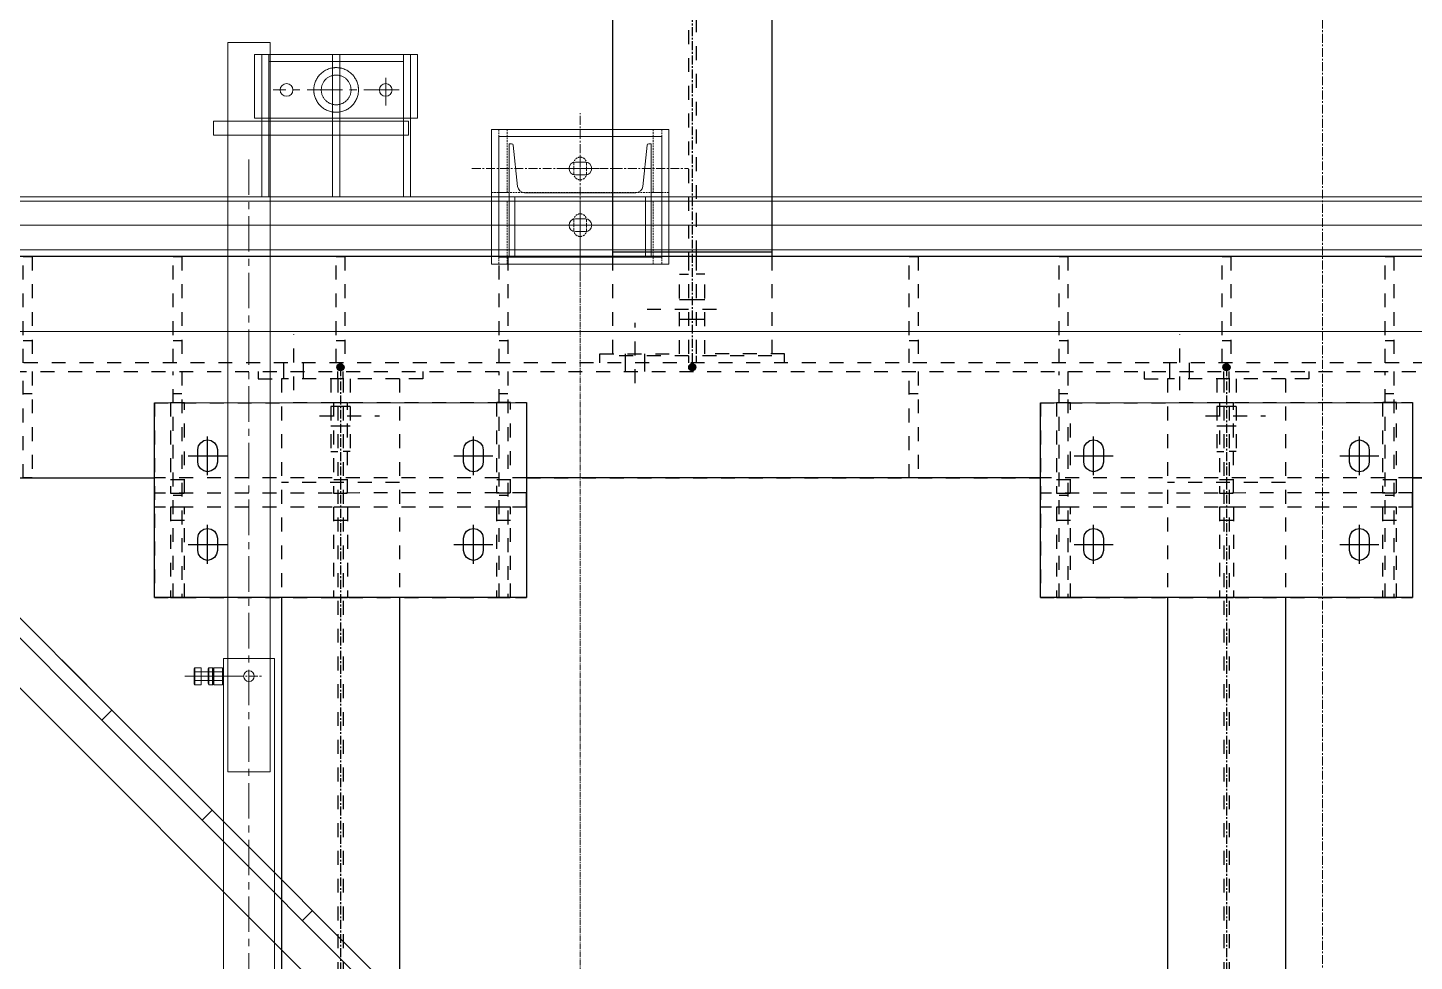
# Model space of a CAD drawing. Header units: inches. Extents: x 209270 to 234360, y -180214 to -150194.
# Drawn here: x 225135 to 227091, y -161353 to -160035 of the extents above; entities that cross this region are included whole.
import ezdxf

# ---------------------------------------------------------------- set-up
doc = ezdxf.new("R2010")
doc.units = ezdxf.units.IN
doc.header["$LTSCALE"] = 10
doc.header["$MEASUREMENT"] = 0
for name, pattern in [('ACAD_ISO02W100', [15, 12, -3]), ('CENTER', [2, 1.25, -0.25, 0.25, -0.25]), ('CENTER2', [1.125, 0.75, -0.125, 0.125, -0.125]), ('DXK_LINE_DOT2', [3.9198, 1.9599, -1.9599]), ('HIDDEN', [0.375, 0.25, -0.125])]:
    doc.linetypes.add(name, pattern=pattern)
for name, color, linetype in [('_STR_0', 2, 'Continuous'), ('_STR_1', 2, 'Continuous'), ('_STR_2', 2, 'Continuous'), ('_STR_4', 2, 'Continuous')]:
    doc.layers.add(name, color=color, linetype=linetype)
for name, color, linetype, lineweight in [('All Bought', 110, 'Continuous', 9), ('Belt', 4, 'Continuous', 9), ('CEN', 1, 'CENTER', 9), ('CENETR LINE', 1, 'CENTER2', 9), ('DIM', 42, 'Continuous', 13), ('HIDDEN', 3, 'HIDDEN', 9), ('MAIN OBJECT', 2, 'Continuous', 18), ('OBJECT', 2, 'Continuous', 18), ('STR25', 30, 'Continuous', 5)]:
    doc.layers.add(name, color=color, linetype=linetype, lineweight=lineweight)

# ---------------------------------------------------------------- blocks, each defined once
blk = doc.blocks.new('A$Cb40ec30b')
at = {"layer": 'CEN'}
for p, q in [((0, 15.8), (0, 64.2)), ((-26.3, 40), (26.3, 40)), ((0, -59), (0, -21)), ((-25.5, -40), (26.5, -40))]:
    blk.add_line(p, q, dxfattribs=at)
at = {"layer": 'HIDDEN'}
for points in [[(-103, 6), (-115, 6), (-115, 95), (-103, 95)], [(103, 6), (115, 6), (115, 95), (103, 95)], [(125, 6), (125, -6), (-125, -6), (-125, 6)], [(-103, -6), (-115, -6), (-115, -95), (-103, -95)], [(103, -6), (115, -6), (115, -95), (103, -95)]]:
    blk.add_lwpolyline(points, close=True, dxfattribs=at)
at = {"layer": 'HIDDEN', "elevation": 149686677196.4}
for points in [[(9, 47), (9, 33, -1), (-9, 33), (-9, 47, -1)], [(9, -33), (9, -47, -1), (-9, -47), (-9, -33, -1)]]:
    blk.add_lwpolyline(points, format="xyb", close=True, dxfattribs=at)
at = {"layer": 'STR25', "ltscale": 0.2}
blk.add_lwpolyline([(-125, 95), (125, 95), (125, -95), (-125, -95)], close=True, dxfattribs=at)
blk = doc.blocks.new('A$Cfd238a5e')
at = {"layer": 'CEN'}
for p, q in [((0, 118.3), (0, -118.3)), ((-152.8, 0), (152.8, 0)), ((-152.8, -40), (152.8, -40))]:
    blk.add_line(p, q, dxfattribs=at)
at = {"layer": 'MAIN OBJECT', "ltscale": 0.2, "elevation": 149686677196.4}
for points in [[(7.3, 31), (-6.7, 31, -1), (-6.7, 49), (7.3, 49, -1)], [(7.3, -31), (-6.7, -31, 1), (-6.7, -49), (7.3, -49, 1)]]:
    blk.add_lwpolyline(points, format="xyb", close=True, dxfattribs=at)
at = {"layer": 'OBJECT'}
for points in [[(-115, -85), (115, -85), (115, 85), (-115, 85)], [(-100, 85), (-92, 85), (-92, 0), (-100, 0)], [(100, 85), (92, 85), (92, 0), (100, 0)]]:
    blk.add_lwpolyline(points, close=True, dxfattribs=at)
blk.add_lwpolyline([(-94.4, -72.9, -0.383864), (-96.8, -75), (-100, -75), (-100, 0), (100, 0), (100, -75), (96.8, -75, -0.383864), (94.4, -72.9), (88.3, -14.7, 0.383864), (78.4, -5.7), (-78.4, -5.7, 0.383864), (-88.3, -14.7)], format="xyb", close=True, dxfattribs=at)
at = {"layer": 'DIM'}
blk.add_blockref('A$Cb40ec30b', (0, 0), dxfattribs=at)
blk = doc.blocks.new('A$C2698bf6b')
at = {"layer": 'CENETR LINE'}
blk.add_line((0, -1290), (0, 1290), dxfattribs=at)
at = {"layer": 'DIM', "xscale": -1, "rotation": 180}
blk.add_blockref('A$Cfd238a5e', (0, 1290), dxfattribs=at)
blk = doc.blocks.new('A$C1f4f58bd')
at = {"layer": 'CEN'}
blk.add_lwpolyline([(1100, 2200), (5000, 2200), (5000, -2700), (1100, -2700)], close=True, dxfattribs=at)
blk = doc.blocks.new('A$C1db7f450')
at = {"layer": 'All Bought'}
for p, q in [((402.3, 1508, 76268778.1), (342.2, 1508, 76268778.1)), ((342.2, 1508, 76268778.1), (342.2, 638.5, -6732037472.9)), ((402.3, 638.5, -6732037472.9), (402.3, 1508, 76268778.1)), ((422.4, 1396.9, 2061071342.7), (147.3, 1396.9, 2061071342.7)), ((147.3, 1396.9, 2061071342.7), (147.3, 1376.9, 2061071342.7)), ((219.3, 1400.9, 2061071342.7), (154.3, 1400.9, 2061071342.7)), ((422.4, 1376.9, 2061071342.7), (422.4, 1396.9, 2061071342.7)), ((147.3, 1376.9, 2061071342.7), (422.4, 1376.9, 2061071342.7)), ((579.8, 551.5, -6732037472.9), (1192, 1163.7, -6732037472.9)), ((99, 0, -6732037472.9), (1227.3, 1128.3, -6732037472.9)), ((1107.1, 1107.1, -6732037472.9), (565.7, 565.7, -6732037472.9)), ((336.3, 638.5, -6732037472.9), (336.3, -638.5, -6732037472.9)), ((336.3, 638.5, -6732037472.9), (408.3, 638.5, -6732037472.9)), ((408.3, -638.5, -6732037472.9), (408.3, 638.5, -6732037472.9)), ((636.4, 636.4, -6732037472.9), (565.7, 565.7, -6732037472.9)), ((565.7, 565.7, -6732037472.9), (424.3, 424.3, -6732037472.9)), ((438.4, 410.1, -6732037472.9), (579.8, 551.5, -6732037472.9)), ((579.8, 551.5, -6732037472.9), (565.7, 565.7, -6732037472.9)), ((424.3, 424.3, -6732037472.9), (0, 0, -6732037472.9)), ((438.4, 410.1, -6732037472.9), (424.3, 424.3, -6732037472.9)), ((14.1, -14.1, -6732037472.9), (438.4, 410.1, -6732037472.9)), ((282.8, 282.8, -6732037472.9), (297, 268.7, -6732037472.9))]:
    blk.add_line(p, q, dxfattribs=at)
at = {"layer": 'All Bought', "linetype": 'ACAD_ISO02W100', "ltscale": 3}
for p, q in [((344.3, 1480.9, 2061071342.7), (154.3, 1480.9, 2061071342.7)), ((344.3, 1400.9, 2061071342.7), (344.3, 1480.9, 2061071342.7)), ((154.3, 1400.9, 2061071342.7), (344.3, 1400.9, 2061071342.7))]:
    blk.add_line(p, q, dxfattribs=at)
at = {"layer": 'All Bought', "linetype": 'CENTER', "ltscale": 4}
for p, q in [((179.3, 1419, 2061071342.7), (179.3, 1457.9, 2061071342.7)), ((160.3, 1440.9, 2061071342.7), (338.2, 1440.9, 2061071342.7)), ((372.3, 1342.7, 76268778.1), (372.3, -1570.4, 76268778.1))]:
    blk.add_line(p, q, dxfattribs=at)
at = {"layer": 'All Bought', "linetype": 'ACAD_ISO02W100', "ltscale": 2.5}
for p, q in [((402.3, 638.5, -6732037472.9), (342.2, 638.5, -6732037472.9)), ((342.2, 638.5, -6732037472.9), (342.2, 478.7, -6732037472.9)), ((402.3, 478.7, -6732037472.9), (402.3, 638.5, -6732037472.9)), ((342.2, 478.7, -6732037472.9), (402.3, 478.7, -6732037472.9))]:
    blk.add_line(p, q, dxfattribs=at)
at = {"layer": 'All Bought', "linetype": 'CENTER'}
blk.add_line((392.3, 613.5, -6732037472.9), (352.3, 613.5, -6732037472.9), dxfattribs=at)
at = {"layer": 'All Bought', "linetype": 'Continuous'}
for p, q in [((388.1, 613.5, -6732037472.9), (462.8, 613.5, -6732037472.9)), ((421.8, 625.5, -6732037472.9), (409.8, 625.5, -6732037472.9)), ((409.8, 601.5, -6732037472.9), (409.8, 625.5, -6732037472.9)), ((448.9, 619.5, -6732037472.9), (409.8, 619.5, -6732037472.9)), ((448.9, 607.5, -6732037472.9), (409.8, 607.5, -6732037472.9)), ((421.8, 625.5, -6732037472.9), (422.7, 623.9, -6732037472.9)), ((421.8, 601.5, -6732037472.9), (421.8, 625.5, -6732037472.9)), ((423.6, 625.5, -6732037472.9), (422.7, 623.9, -6732037472.9)), ((422.7, 603.1, -6732037472.9), (422.7, 624.1, -6732037472.9)), ((428.9, 625.5, -6732037472.9), (423.6, 625.5, -6732037472.9)), ((423.6, 601.5, -6732037472.9), (423.6, 625.5, -6732037472.9)), ((428.9, 625.5, -6732037472.9), (429.8, 623.9, -6732037472.9)), ((428.9, 601.5, -6732037472.9), (428.9, 625.5, -6732037472.9)), ((429.8, 603.1, -6732037472.9), (429.8, 624.1, -6732037472.9)), ((448.9, 625.5, -6732037472.9), (439.8, 625.5, -6732037472.9)), ((439.8, 601.5, -6732037472.9), (439.8, 625.5, -6732037472.9)), ((448.9, 625.5, -6732037472.9), (449.8, 623.9, -6732037472.9)), ((448.9, 601.5, -6732037472.9), (448.9, 625.5, -6732037472.9)), ((449.8, 603.1, -6732037472.9), (449.8, 624.1, -6732037472.9)), ((421.8, 601.5, -6732037472.9), (409.8, 601.5, -6732037472.9)), ((421.8, 601.5, -6732037472.9), (422.7, 603.1, -6732037472.9)), ((423.6, 601.5, -6732037472.9), (422.7, 603.1, -6732037472.9)), ((428.9, 601.5, -6732037472.9), (423.6, 601.5, -6732037472.9)), ((428.9, 601.5, -6732037472.9), (429.8, 603.1, -6732037472.9)), ((448.9, 601.5, -6732037472.9), (439.8, 601.5, -6732037472.9)), ((448.9, 601.5, -6732037472.9), (449.8, 603.1, -6732037472.9))]:
    blk.add_line(p, q, dxfattribs=at)
at = {"layer": 'All Bought', "linetype": 'ACAD_ISO02W100', "ltscale": 3}
for radius in [31.5, 21]:
    blk.add_circle((249.3, 1440.9, 2061071342.7), radius, dxfattribs=at)
at = {"layer": 'All Bought'}
for centre in [(179.3, 1440.9, 2061071342.7), (319.3, 1440.9, 2061071342.7)]:
    blk.add_circle(centre, 9, dxfattribs=at)
at = {"layer": 'All Bought', "linetype": 'Continuous'}
blk.add_circle((372.3, 613.5, -6732037472.9), 7.5, dxfattribs=at)
for centre, radius, start, end in [((417.2, 622.5, -6732037472.9), 5.45, 326.6015, 33.3985), ((402.2, 613.5, -6732037472.9), 20.4, 342.9385, 17.0615), ((417.2, 604.5, -6732037472.9), 5.45, 326.6015, 33.3985), ((428.1, 622.5, -6732037472.9), 5.45, 146.6015, 213.3985), ((443.1, 613.5, -6732037472.9), 20.4, 162.9385, 197.0615), ((428.1, 604.5, -6732037472.9), 5.45, 146.6015, 213.3985), ((424.3, 622.5, -6732037472.9), 5.45, 326.6015, 33.3985), ((409.3, 613.5, -6732037472.9), 20.4, 342.9385, 17.0615), ((424.3, 604.5, -6732037472.9), 5.45, 326.6015, 33.3985), ((444.3, 622.5, -6732037472.9), 5.45, 326.6015, 33.3985), ((429.3, 613.5, -6732037472.9), 20.4, 342.9385, 17.0615), ((444.3, 604.5, -6732037472.9), 5.45, 326.6015, 33.3985)]:
    blk.add_arc(centre, radius, start, end, dxfattribs=at)
at = {"layer": 'MAIN OBJECT'}
for p, q in [((364.3, 1490.9), (134.3, 1490.9)), ((134.3, 1490.9), (134.3, 1400.9)), ((144.3, 1490.9), (144.3, 1290)), ((154.3, 1490.9), (154.3, 1290)), ((244.3, 1490.9), (244.3, 1290)), ((254.3, 1490.9), (254.3, 1290)), ((344.3, 1490.9), (344.3, 1290)), ((354.3, 1490.9), (354.3, 1290)), ((364.3, 1400.9), (364.3, 1490.9)), ((154.3, 1480.9), (154.3, 1400.9)), ((364.3, 1400.9), (134.3, 1400.9)), ((154.3, 1290), (144.3, 1290)), ((254.3, 1290), (244.3, 1290)), ((354.3, 1290), (344.3, 1290))]:
    blk.add_line(p, q, dxfattribs=at)
blk = doc.blocks.new('Part-116860372-116595 - 114867')
at = {"layer": '_STR_1', "linetype": 'DXK_LINE_DOT2'}
for p, q in [((225336.3, -160564.2), (225336.3, -160691.7)), ((225356.3, -160564.2), (225336.3, -160564.2)), ((225356.3, -160691.7), (225356.3, -160564.2)), ((225356.3, -160672.9), (225336.3, -160672.9)), ((225336.3, -160691.7), (225356.3, -160691.7))]:
    blk.add_line(p, q, dxfattribs=at)
blk = doc.blocks.new('Part-116860372-115945 - 114867')
at = {"layer": '_STR_1', "linetype": 'DXK_LINE_DOT2'}
for p, q in [((225460.3, -160520.4), (225460.3, -160530.4)), ((225572.8, -160530.4), (225572.8, -160520.4)), ((225460.3, -160530.4), (225493.1, -160530.4)), ((225562.8, -160530.4), (225562.8, -160632.9)), ((225562.8, -160632.9), (225572.8, -160632.9))]:
    blk.add_line(p, q, dxfattribs=at)
blk = doc.blocks.new('Part-116860372-157426 - 114867')
at = {"layer": '_STR_1', "linetype": 'DXK_LINE_DOT2'}
for p, q in [((225340.1, -160357.9), (225141.3, -160357.9)), ((225570.1, -160357.9), (225352.6, -160357.9)), ((225800.1, -160357.9), (225582.6, -160357.9)), ((226378.8, -160357.9), (225812.6, -160357.9)), ((226590.1, -160357.9), (226391.3, -160357.9)), ((226820.1, -160357.9), (226602.6, -160357.9)), ((227050.1, -160357.9), (226832.6, -160357.9)), ((227628.8, -160357.9), (227062.6, -160357.9)), ((225141.3, -160670.4), (225313.8, -160670.4)), ((225838.8, -160670.4), (226378.8, -160670.4)), ((226391.3, -160670.4), (226563.8, -160670.4)), ((227088.8, -160670.4), (227628.8, -160670.4))]:
    blk.add_line(p, q, dxfattribs=at)
blk = doc.blocks.new('Bolt-116860372-115947 - 114867')
at = {"layer": '_STR_1', "linetype": 'DXK_LINE_DOT2'}
for p, q in [((225510.3, -160546.7), (225510.3, -160467.9)), ((225496.5, -160520.4), (225496.5, -160507.9)), ((225496.5, -160530.4), (225496.5, -160520.4)), ((225524, -160520.4), (225524, -160507.9)), ((225524, -160530.4), (225524, -160520.4))]:
    blk.add_line(p, q, dxfattribs=at)
blk = doc.blocks.new('Part-116860372-114969 - 114867')
at = {"layer": '_STR_4', "linetype": 'Continuous'}
blk.add_hatch(color=256, dxfattribs=at).paths.add_polyline_path([(226072.6, -160519.2, -1), (226072.6, -160509.2, -1)])
at = {"layer": '_STR_1', "linetype": 'DXK_LINE_DOT2'}
for p, q in [((226077.9, -154651.7), (226077.9, -160351.7)), ((226067.2, -155609.2), (226067.2, -160351.7)), ((225960.1, -160357.9), (225960.1, -160497.9)), ((226067.2, -160357.9), (226067.2, -160497.9)), ((226077.9, -160357.9), (226077.9, -160497.9)), ((226185.1, -160357.9), (226185.1, -160497.9)), ((226185.1, -160497.9), (225960.1, -160497.9))]:
    blk.add_line(p, q, dxfattribs=at)
at = {"layer": '_STR_2', "linetype": 'Continuous'}
for p, q in [((225960.1, -154645.4), (225960.1, -160357.9)), ((226185.1, -154645.4), (226185.1, -160357.9)), ((226185.1, -160351.7), (225960.1, -160351.7)), ((226067.2, -160351.7), (226067.2, -160357.9)), ((226077.9, -160351.7), (226077.9, -160357.9))]:
    blk.add_line(p, q, dxfattribs=at)
at = {"layer": '_STR_4', "linetype": 'CENTER'}
blk.add_line((226072.6, -154514.2), (226072.6, -160514.2), dxfattribs=at)
at = {"layer": '_STR_4', "linetype": 'Continuous'}
blk.add_circle((226072.6, -160514.2), 5, dxfattribs=at)
blk = doc.blocks.new('Part-116860372-114988 - 114867')
at = {"layer": '_STR_4', "linetype": 'Continuous'}
blk.add_hatch(color=256, dxfattribs=at).paths.add_polyline_path([(225576.3, -160519.2, -1), (225576.3, -160509.2, -1)])
at = {"layer": '_STR_1', "linetype": 'DXK_LINE_DOT2'}
for p, q in [((225659.6, -160530.4), (225493.1, -160530.4)), ((225493.1, -160530.4), (225493.1, -160839.2)), ((225572.8, -160530.4), (225572.8, -164246.7)), ((225579.9, -160530.4), (225579.9, -164246.7)), ((225659.6, -160530.4), (225659.6, -160839.2)), ((225659.6, -160676.7), (225493.1, -160676.7))]:
    blk.add_line(p, q, dxfattribs=at)
at = {"layer": '_STR_2', "linetype": 'Continuous'}
for p, q in [((225493.1, -160839.2), (225493.1, -163939.2)), ((225659.6, -160839.2), (225659.6, -163939.2))]:
    blk.add_line(p, q, dxfattribs=at)
at = {"layer": '_STR_4', "linetype": 'CENTER'}
blk.add_line((225576.3, -160514.2), (225576.3, -164264.2), dxfattribs=at)
at = {"layer": '_STR_4', "linetype": 'Continuous'}
blk.add_circle((225576.3, -160514.2), 5, dxfattribs=at)
blk = doc.blocks.new('Part-116860372-114989 - 114867')
at = {"layer": '_STR_4', "linetype": 'Continuous'}
blk.add_hatch(color=256, dxfattribs=at).paths.add_polyline_path([(226826.3, -160519.2, -1), (226826.3, -160509.2, -1)])
at = {"layer": '_STR_1', "linetype": 'DXK_LINE_DOT2'}
for p, q in [((226909.6, -160530.4), (226743.1, -160530.4)), ((226743.1, -160530.4), (226743.1, -160839.2)), ((226822.8, -160530.4), (226822.8, -164246.7)), ((226829.9, -160530.4), (226829.9, -164246.7)), ((226909.6, -160530.4), (226909.6, -160839.2)), ((226909.6, -160676.7), (226743.1, -160676.7))]:
    blk.add_line(p, q, dxfattribs=at)
at = {"layer": '_STR_2', "linetype": 'Continuous'}
for p, q in [((226743.1, -160839.2), (226743.1, -163939.2)), ((226909.6, -160839.2), (226909.6, -163939.2))]:
    blk.add_line(p, q, dxfattribs=at)
at = {"layer": '_STR_4', "linetype": 'CENTER'}
blk.add_line((226826.3, -160514.2), (226826.3, -164264.2), dxfattribs=at)
at = {"layer": '_STR_4', "linetype": 'Continuous'}
blk.add_circle((226826.3, -160514.2), 5, dxfattribs=at)
blk = doc.blocks.new('Bolt-116860372-149904 - 114867')
at = {"layer": '_STR_1', "linetype": 'DXK_LINE_DOT2'}
for p, q in [((225992.2, -160536.7), (225992.2, -160451.7)), ((225978.4, -160507.9), (225978.4, -160495.4)), ((226005.9, -160507.9), (226005.9, -160495.4)), ((225978.4, -160520.4), (225978.4, -160507.9)), ((226005.9, -160520.4), (226005.9, -160507.9))]:
    blk.add_line(p, q, dxfattribs=at)
blk = doc.blocks.new('Bolt-116860372-115937 - 114867')
at = {"layer": '_STR_1', "linetype": 'DXK_LINE_DOT2'}
for p, q in [((226760.3, -160546.7), (226760.3, -160467.9)), ((226746.5, -160520.4), (226746.5, -160507.9)), ((226746.5, -160530.4), (226746.5, -160520.4)), ((226774, -160520.4), (226774, -160507.9)), ((226774, -160530.4), (226774, -160520.4))]:
    blk.add_line(p, q, dxfattribs=at)
blk = doc.blocks.new('Part-116860372-115112 - 114867')
at = {"layer": '_STR_1', "linetype": 'DXK_LINE_DOT2'}
for p, q in [((225838.8, -160670.4), (225313.8, -160670.4)), ((227088.8, -160670.4), (226563.8, -160670.4))]:
    blk.add_line(p, q, dxfattribs=at)
at = {"layer": '_STR_2', "linetype": 'Continuous'}
for p, q in [((228285.1, -160357.9), (217666.3, -160357.9)), ((217666.3, -160670.4), (225313.8, -160670.4)), ((226563.8, -160670.4), (225838.8, -160670.4)), ((228285.1, -160670.4), (227088.8, -160670.4))]:
    blk.add_line(p, q, dxfattribs=at)
blk = doc.blocks.new('Part-116860372-115114 - 114867')
at = {"layer": '_STR_1', "linetype": 'DXK_LINE_DOT2'}
for p, q in [((228285.1, -160507.9), (217666.3, -160507.9)), ((217666.3, -160520.4), (228285.1, -160520.4))]:
    blk.add_line(p, q, dxfattribs=at)
blk = doc.blocks.new('Part-116860372-149910 - 114867')
at = {"layer": '_STR_1', "linetype": 'DXK_LINE_DOT2'}
for p, q in [((225128.8, -160507.9), (225128.8, -160357.9)), ((225128.8, -160357.9), (225141.3, -160357.9)), ((225141.3, -160357.9), (225141.3, -160507.9)), ((225141.3, -160476.7), (225128.8, -160476.7))]:
    blk.add_line(p, q, dxfattribs=at)
blk = doc.blocks.new('Part-116860372-116615 - 114867')
at = {"layer": '_STR_1', "linetype": 'DXK_LINE_DOT2'}
for p, q in [((226820.1, -160507.9), (226820.1, -160357.9)), ((226820.1, -160357.9), (226832.6, -160357.9)), ((226832.6, -160357.9), (226832.6, -160507.9)), ((226832.6, -160476.7), (226820.1, -160476.7))]:
    blk.add_line(p, q, dxfattribs=at)
blk = doc.blocks.new('Part-116860372-116609 - 114867')
at = {"layer": '_STR_1', "linetype": 'DXK_LINE_DOT2'}
for p, q in [((225800.1, -160507.9), (225800.1, -160357.9)), ((225800.1, -160357.9), (225812.6, -160357.9)), ((225812.6, -160357.9), (225812.6, -160507.9)), ((225812.6, -160476.7), (225800.1, -160476.7))]:
    blk.add_line(p, q, dxfattribs=at)
blk = doc.blocks.new('Part-116860372-116617 - 114867')
at = {"layer": '_STR_1', "linetype": 'DXK_LINE_DOT2'}
for p, q in [((226590.1, -160507.9), (226590.1, -160357.9)), ((226590.1, -160357.9), (226602.6, -160357.9)), ((226602.6, -160357.9), (226602.6, -160507.9)), ((226602.6, -160476.7), (226590.1, -160476.7))]:
    blk.add_line(p, q, dxfattribs=at)
blk = doc.blocks.new('Part-116860372-115935 - 114867')
at = {"layer": '_STR_1', "linetype": 'DXK_LINE_DOT2'}
for p, q in [((226710.3, -160520.4), (226710.3, -160530.4)), ((226822.8, -160530.4), (226822.8, -160520.4)), ((226710.3, -160530.4), (226743.1, -160530.4)), ((226812.8, -160530.4), (226812.8, -160632.9)), ((226812.8, -160632.9), (226822.8, -160632.9))]:
    blk.add_line(p, q, dxfattribs=at)
blk = doc.blocks.new('Part-116860372-149907 - 114867')
at = {"layer": '_STR_1', "linetype": 'DXK_LINE_DOT2'}
for p, q in [((226378.8, -160670.4), (226378.8, -160520.4)), ((226391.3, -160520.4), (226391.3, -160670.4)), ((226391.3, -160551.7), (226378.8, -160551.7)), ((226391.3, -160670.4), (226378.8, -160670.4))]:
    blk.add_line(p, q, dxfattribs=at)
blk = doc.blocks.new('Part-116860372-149911 - 114867')
at = {"layer": '_STR_1', "linetype": 'DXK_LINE_DOT2'}
for p, q in [((225128.8, -160670.4), (225128.8, -160520.4)), ((225141.3, -160520.4), (225141.3, -160670.4)), ((225141.3, -160551.7), (225128.8, -160551.7)), ((225141.3, -160670.4), (225128.8, -160670.4))]:
    blk.add_line(p, q, dxfattribs=at)
blk = doc.blocks.new('Part-116860372-116590 - 114867')
at = {"layer": '_STR_1', "linetype": 'DXK_LINE_DOT2'}
for p, q in [((227046.3, -160564.1), (227046.3, -160691.6)), ((227066.3, -160564.1), (227046.3, -160564.1)), ((227066.3, -160691.6), (227066.3, -160564.1)), ((227066.3, -160672.9), (227046.3, -160672.9)), ((227046.3, -160691.6), (227066.3, -160691.6))]:
    blk.add_line(p, q, dxfattribs=at)
blk = doc.blocks.new('Part-116860372-116588 - 114867')
at = {"layer": '_STR_1', "linetype": 'DXK_LINE_DOT2'}
for p, q in [((226816.3, -160564.2), (226816.3, -160691.7)), ((226836.3, -160564.2), (226816.3, -160564.2)), ((226836.3, -160691.7), (226836.3, -160564.2)), ((226836.3, -160672.9), (226816.3, -160672.9)), ((226816.3, -160691.7), (226836.3, -160691.7))]:
    blk.add_line(p, q, dxfattribs=at)
blk = doc.blocks.new('Part-116860372-116598 - 114867')
at = {"layer": '_STR_1', "linetype": 'DXK_LINE_DOT2'}
for p, q in [((225566.3, -160564.2), (225566.3, -160691.7)), ((225586.3, -160564.2), (225566.3, -160564.2)), ((225586.3, -160691.7), (225586.3, -160564.2)), ((225586.3, -160672.9), (225566.3, -160672.9)), ((225566.3, -160691.7), (225586.3, -160691.7))]:
    blk.add_line(p, q, dxfattribs=at)
blk = doc.blocks.new('Part-116860372-116596 - 114867')
at = {"layer": '_STR_1', "linetype": 'DXK_LINE_DOT2'}
for p, q in [((225313.8, -160564.2), (225838.8, -160564.1)), ((225313.8, -160564.2), (225313.8, -160839.2)), ((225838.8, -160564.1), (225838.8, -160839.1)), ((225313.8, -160839.2), (225838.8, -160839.1))]:
    blk.add_line(p, q, dxfattribs=at)
blk = doc.blocks.new('Part-116860372-115934 - 114867')
at = {"layer": '_STR_1', "linetype": 'DXK_LINE_DOT2'}
for p, q in [((226829.9, -160530.4), (226829.9, -160520.4)), ((226942.4, -160520.4), (226942.4, -160530.4)), ((226839.9, -160530.4), (226839.9, -160632.9)), ((226942.4, -160530.4), (226909.6, -160530.4)), ((226839.9, -160632.9), (226829.9, -160632.9))]:
    blk.add_line(p, q, dxfattribs=at)
blk = doc.blocks.new('Bolt-116860372-115946 - 114867')
at = {"layer": '_STR_1', "linetype": 'DXK_LINE_DOT2'}
for p, q in [((225546.5, -160582.9), (225631.5, -160582.9)), ((225562.8, -160569.2), (225572.8, -160569.2)), ((225572.8, -160569.2), (225579.9, -160569.2)), ((225579.9, -160569.2), (225589.9, -160569.2)), ((225562.8, -160596.7), (225572.8, -160596.7)), ((225572.8, -160596.7), (225579.9, -160596.7)), ((225579.9, -160596.7), (225589.9, -160596.7))]:
    blk.add_line(p, q, dxfattribs=at)
blk = doc.blocks.new('Part-116860372-116608 - 114867')
at = {"layer": '_STR_1', "linetype": 'DXK_LINE_DOT2'}
for p, q in [((225800.1, -160839.1), (225800.1, -160520.4)), ((225812.6, -160520.4), (225812.6, -160839.1)), ((225812.6, -160551.7), (225800.1, -160551.7)), ((225812.6, -160695.4), (225800.1, -160695.4)), ((225812.6, -160839.1), (225800.1, -160839.1))]:
    blk.add_line(p, q, dxfattribs=at)
blk = doc.blocks.new('Part-116860372-116612 - 114867')
at = {"layer": '_STR_1', "linetype": 'DXK_LINE_DOT2'}
for p, q in [((225340.1, -160507.9), (225340.1, -160357.9)), ((225340.1, -160357.9), (225352.6, -160357.9)), ((225352.6, -160357.9), (225352.6, -160507.9)), ((225352.6, -160476.7), (225340.1, -160476.7))]:
    blk.add_line(p, q, dxfattribs=at)
blk = doc.blocks.new('Part-116860372-116616 - 114867')
at = {"layer": '_STR_1', "linetype": 'DXK_LINE_DOT2'}
for p, q in [((226590.1, -160839.1), (226590.1, -160520.4)), ((226602.6, -160520.4), (226602.6, -160839.1)), ((226602.6, -160551.7), (226590.1, -160551.7)), ((226602.6, -160695.4), (226590.1, -160695.4)), ((226602.6, -160839.1), (226590.1, -160839.1))]:
    blk.add_line(p, q, dxfattribs=at)
blk = doc.blocks.new('Part-116860372-116585 - 114867')
at = {"layer": '_STR_1', "linetype": 'DXK_LINE_DOT2'}
for p, q in [((226586.3, -160564.2), (226586.3, -160691.7)), ((226606.3, -160564.2), (226586.3, -160564.2)), ((226606.3, -160691.7), (226606.3, -160564.2)), ((226606.3, -160672.9), (226586.3, -160672.9)), ((226586.3, -160691.7), (226606.3, -160691.7))]:
    blk.add_line(p, q, dxfattribs=at)
blk = doc.blocks.new('Part-116860372-116589 - 114867')
at = {"layer": '_STR_1', "linetype": 'DXK_LINE_DOT2'}
for p, q in [((226836.3, -160711.7), (226816.3, -160711.7)), ((226816.3, -160711.7), (226816.3, -160839.2)), ((226836.3, -160711.7), (226836.3, -160839.2)), ((226836.3, -160730.5), (226816.3, -160730.5))]:
    blk.add_line(p, q, dxfattribs=at)
at = {"layer": '_STR_2', "linetype": 'Continuous'}
for p, q in [((226816.3, -160839.2), (226816.3, -160839.2)), ((226816.3, -160839.2), (226836.3, -160839.2)), ((226836.3, -160839.2), (226836.3, -160839.2))]:
    blk.add_line(p, q, dxfattribs=at)
blk = doc.blocks.new('Bolt-116860372-115936 - 114867')
at = {"layer": '_STR_1', "linetype": 'DXK_LINE_DOT2'}
for p, q in [((226796.5, -160582.9), (226881.5, -160582.9)), ((226812.8, -160569.2), (226822.8, -160569.2)), ((226822.8, -160569.2), (226829.9, -160569.2)), ((226829.9, -160569.2), (226839.9, -160569.2)), ((226812.8, -160596.7), (226822.8, -160596.7)), ((226822.8, -160596.7), (226829.9, -160596.7)), ((226829.9, -160596.7), (226839.9, -160596.7))]:
    blk.add_line(p, q, dxfattribs=at)
blk = doc.blocks.new('Part-116860372-116593 - 114867')
at = {"layer": '_STR_1', "linetype": 'DXK_LINE_DOT2'}
for p, q in [((225838.8, -160691.6), (225313.8, -160691.7)), ((225313.8, -160711.7), (225313.8, -160691.7)), ((225838.8, -160711.6), (225838.8, -160691.6)), ((225838.8, -160711.6), (225313.8, -160711.7))]:
    blk.add_line(p, q, dxfattribs=at)
blk = doc.blocks.new('Part-116860372-116597 - 114867')
at = {"layer": '_STR_1', "linetype": 'DXK_LINE_DOT2'}
for p, q in [((225356.3, -160711.7), (225336.3, -160711.7)), ((225336.3, -160711.7), (225336.3, -160839.2)), ((225356.3, -160839.2), (225356.3, -160711.7)), ((225356.3, -160730.5), (225336.3, -160730.5)), ((225336.3, -160839.2), (225356.3, -160839.2))]:
    blk.add_line(p, q, dxfattribs=at)
blk = doc.blocks.new('Part-116860372-115944 - 114867')
at = {"layer": '_STR_1', "linetype": 'DXK_LINE_DOT2'}
for p, q in [((225579.9, -160530.4), (225579.9, -160520.4)), ((225692.4, -160520.4), (225692.4, -160530.4)), ((225589.9, -160530.4), (225589.9, -160632.9)), ((225692.4, -160530.4), (225659.6, -160530.4)), ((225589.9, -160632.9), (225579.9, -160632.9))]:
    blk.add_line(p, q, dxfattribs=at)
blk = doc.blocks.new('Part-116860372-116601 - 114867')
at = {"layer": '_STR_1', "linetype": 'DXK_LINE_DOT2'}
for p, q in [((225816.3, -160711.7), (225796.3, -160711.7)), ((225796.3, -160711.7), (225796.3, -160839.1)), ((225816.3, -160839.1), (225816.3, -160711.7)), ((225816.3, -160730.4), (225796.3, -160730.4)), ((225796.3, -160839.1), (225816.3, -160839.1))]:
    blk.add_line(p, q, dxfattribs=at)
blk = doc.blocks.new('Part-116860372-115991 - 114867')
at = {"layer": '_STR_1', "linetype": 'DXK_LINE_DOT2'}
for p, q in [((226054.7, -160495.4), (226054.7, -160382.9)), ((226054.7, -160382.9), (226067.2, -160382.9)), ((225942.2, -160507.9), (225942.2, -160495.4)), ((225942.2, -160495.4), (226054.7, -160495.4)), ((226067.2, -160497.9), (226067.2, -160507.9))]:
    blk.add_line(p, q, dxfattribs=at)
blk = doc.blocks.new('Part-116860372-115992 - 114867')
at = {"layer": '_STR_1', "linetype": 'DXK_LINE_DOT2'}
for p, q in [((226090.4, -160382.9), (226077.9, -160382.9)), ((226090.4, -160495.4), (226090.4, -160382.9)), ((226077.9, -160497.9), (226077.9, -160507.9)), ((226202.9, -160495.4), (226090.4, -160495.4)), ((226202.9, -160507.9), (226202.9, -160495.4))]:
    blk.add_line(p, q, dxfattribs=at)
blk = doc.blocks.new('Bolt-116860372-115993 - 114867')
at = {"layer": '_STR_1', "linetype": 'DXK_LINE_DOT2'}
for p, q in [((226067.2, -160419.2), (226054.7, -160419.2)), ((226077.9, -160419.2), (226067.2, -160419.2)), ((226090.4, -160419.2), (226077.9, -160419.2)), ((226106.7, -160432.9), (226009.2, -160432.9)), ((226067.2, -160446.7), (226054.7, -160446.7)), ((226077.9, -160446.7), (226067.2, -160446.7)), ((226090.4, -160446.7), (226077.9, -160446.7))]:
    blk.add_line(p, q, dxfattribs=at)
blk = doc.blocks.new('Part-116860372-116583 - 114867')
at = {"layer": '_STR_1', "linetype": 'DXK_LINE_DOT2'}
for p, q in [((227088.8, -160691.6), (226563.8, -160691.7)), ((226563.8, -160711.7), (226563.8, -160691.7)), ((227088.8, -160711.6), (227088.8, -160691.6)), ((227088.8, -160711.6), (226563.8, -160711.7))]:
    blk.add_line(p, q, dxfattribs=at)
blk = doc.blocks.new('Part-116860372-116584 - 114867')
at = {"layer": '_STR_2', "linetype": 'Continuous'}
for p, q in [((226563.8, -160564.2), (227088.8, -160564.1)), ((226563.8, -160839.2), (226563.8, -160564.2)), ((227088.8, -160564.1), (227088.8, -160839.1)), ((227088.8, -160839.1), (226563.8, -160839.2))]:
    blk.add_line(p, q, dxfattribs=at)
blk = doc.blocks.new('Part-116860372-116586 - 114867')
at = {"layer": '_STR_1', "linetype": 'DXK_LINE_DOT2'}
for p, q in [((226563.8, -160564.2), (227088.8, -160564.1)), ((226563.8, -160564.2), (226563.8, -160839.2)), ((227088.8, -160564.1), (227088.8, -160839.1)), ((226563.8, -160839.2), (227088.8, -160839.1))]:
    blk.add_line(p, q, dxfattribs=at)
blk = doc.blocks.new('Part-116860372-116587 - 114867')
at = {"layer": '_STR_1', "linetype": 'DXK_LINE_DOT2'}
for p, q in [((226606.3, -160711.7), (226586.3, -160711.7)), ((226586.3, -160711.7), (226586.3, -160839.2)), ((226606.3, -160839.2), (226606.3, -160711.7)), ((226606.3, -160730.5), (226586.3, -160730.5)), ((226586.3, -160839.2), (226606.3, -160839.2))]:
    blk.add_line(p, q, dxfattribs=at)
blk = doc.blocks.new('Part-116860372-116591 - 114867')
at = {"layer": '_STR_1', "linetype": 'DXK_LINE_DOT2'}
for p, q in [((227066.3, -160711.7), (227046.3, -160711.7)), ((227046.3, -160711.7), (227046.3, -160839.1)), ((227066.3, -160839.1), (227066.3, -160711.7)), ((227066.3, -160730.4), (227046.3, -160730.4)), ((227046.3, -160839.1), (227066.3, -160839.1))]:
    blk.add_line(p, q, dxfattribs=at)
blk = doc.blocks.new('Bolt-116860372-116592 - 114867')
at = {"layer": '_STR_2', "linetype": 'Continuous'}
for p, q in [((226626.1, -160625.2), (226629.1, -160620.7)), ((226629.1, -160620.7), (226633.6, -160617.7)), ((226633.6, -160617.7), (226638.8, -160616.7)), ((226638.8, -160666.7), (226638.8, -160611.7)), ((226638.8, -160616.7), (226638.8, -160616.7)), ((226638.8, -160616.7), (226644.1, -160617.7)), ((226644.1, -160617.7), (226648.6, -160620.7)), ((226648.6, -160620.7), (226651.5, -160625.2)), ((227001.1, -160625.2), (227004.1, -160620.7)), ((227004.1, -160620.7), (227008.6, -160617.8)), ((227008.6, -160617.8), (227013.8, -160616.7)), ((227013.8, -160666.7), (227013.8, -160611.7)), ((227013.8, -160616.7), (227013.8, -160616.7)), ((227013.8, -160616.7), (227019.1, -160617.8)), ((227019.1, -160617.8), (227023.6, -160620.7)), ((227023.6, -160620.7), (227026.5, -160625.2)), ((226611.3, -160639.2), (226666.3, -160639.2)), ((226625.1, -160630.4), (226626.1, -160625.2)), ((226625.1, -160647.9), (226625.1, -160630.4)), ((226651.5, -160625.2), (226652.6, -160630.4)), ((226652.6, -160630.4), (226652.6, -160647.9)), ((226986.3, -160639.2), (227041.3, -160639.2)), ((227000.1, -160630.5), (227001.1, -160625.2)), ((227000.1, -160648), (227000.1, -160630.5)), ((227026.5, -160625.2), (227027.6, -160630.5)), ((227027.6, -160630.5), (227027.6, -160648)), ((226626.1, -160653.2), (226625.1, -160647.9)), ((226629.1, -160657.6), (226626.1, -160653.2)), ((226633.6, -160660.6), (226629.1, -160657.6)), ((226638.8, -160661.7), (226633.6, -160660.6)), ((226644.1, -160660.6), (226638.8, -160661.7)), ((226648.6, -160657.7), (226644.1, -160660.6)), ((226651.5, -160653.2), (226648.6, -160657.7)), ((226652.6, -160647.9), (226651.5, -160653.2)), ((227001.1, -160653.2), (227000.1, -160648)), ((227004.1, -160657.7), (227001.1, -160653.2)), ((227008.6, -160660.7), (227004.1, -160657.7)), ((227013.8, -160661.7), (227008.6, -160660.7)), ((227019.1, -160660.7), (227013.8, -160661.7)), ((227023.6, -160657.7), (227019.1, -160660.7)), ((227026.5, -160653.2), (227023.6, -160657.7)), ((227027.6, -160648), (227026.5, -160653.2)), ((226638.8, -160661.7), (226638.8, -160661.7)), ((227013.8, -160661.7), (227013.8, -160661.7)), ((226638.8, -160791.7), (226638.8, -160736.7)), ((227013.8, -160791.7), (227013.8, -160736.7)), ((226625.1, -160755.4), (226626.1, -160750.2)), ((226625.1, -160772.9), (226625.1, -160755.4)), ((226626.1, -160750.2), (226629.1, -160745.7)), ((226629.1, -160745.7), (226633.6, -160742.7)), ((226633.6, -160742.7), (226638.8, -160741.7)), ((226638.8, -160741.7), (226638.8, -160741.7)), ((226638.8, -160741.7), (226644.1, -160742.7)), ((226644.1, -160742.7), (226648.5, -160745.7)), ((226648.5, -160745.7), (226651.5, -160750.2)), ((226651.5, -160750.2), (226652.6, -160755.4)), ((226652.6, -160755.4), (226652.6, -160772.9)), ((227000.1, -160755.5), (227001.1, -160750.2)), ((227000.1, -160773), (227000.1, -160755.5)), ((227001.1, -160750.2), (227004.1, -160745.7)), ((227004.1, -160745.7), (227008.6, -160742.8)), ((227008.6, -160742.8), (227013.8, -160741.7)), ((227013.8, -160741.7), (227013.8, -160741.7)), ((227013.8, -160741.7), (227019.1, -160742.8)), ((227019.1, -160742.8), (227023.5, -160745.7)), ((227023.5, -160745.7), (227026.5, -160750.2)), ((227026.5, -160750.2), (227027.6, -160755.5)), ((227027.6, -160755.5), (227027.6, -160773)), ((226611.3, -160764.2), (226666.3, -160764.2)), ((226626.1, -160778.2), (226625.1, -160772.9)), ((226629.1, -160782.6), (226626.1, -160778.2)), ((226651.5, -160778.2), (226648.5, -160782.7)), ((226652.6, -160772.9), (226651.5, -160778.2)), ((226986.3, -160764.2), (227041.3, -160764.2)), ((227001.1, -160778.2), (227000.1, -160773)), ((227004.1, -160782.7), (227001.1, -160778.2)), ((227026.5, -160778.2), (227023.5, -160782.7)), ((227027.6, -160773), (227026.5, -160778.2)), ((226633.6, -160785.6), (226629.1, -160782.6)), ((226638.8, -160786.7), (226633.6, -160785.6)), ((226644.1, -160785.6), (226638.8, -160786.7)), ((226638.8, -160786.7), (226638.8, -160786.7)), ((226648.5, -160782.7), (226644.1, -160785.6)), ((227008.6, -160785.7), (227004.1, -160782.7)), ((227013.8, -160786.7), (227008.6, -160785.7)), ((227019.1, -160785.7), (227013.8, -160786.7)), ((227013.8, -160786.7), (227013.8, -160786.7)), ((227023.5, -160782.7), (227019.1, -160785.7))]:
    blk.add_line(p, q, dxfattribs=at)
blk = doc.blocks.new('Part-116860372-116594 - 114867')
at = {"layer": '_STR_2', "linetype": 'Continuous'}
for p, q in [((225313.8, -160564.2), (225838.8, -160564.1)), ((225313.8, -160839.2), (225313.8, -160564.2)), ((225838.8, -160564.1), (225838.8, -160839.1)), ((225838.8, -160839.1), (225313.8, -160839.2))]:
    blk.add_line(p, q, dxfattribs=at)
blk = doc.blocks.new('Part-116860372-116599 - 114867')
at = {"layer": '_STR_1', "linetype": 'DXK_LINE_DOT2'}
for p, q in [((225586.3, -160711.7), (225566.3, -160711.7)), ((225566.3, -160711.7), (225566.3, -160839.2)), ((225586.3, -160711.7), (225586.3, -160839.2)), ((225586.3, -160730.5), (225566.3, -160730.5))]:
    blk.add_line(p, q, dxfattribs=at)
at = {"layer": '_STR_2', "linetype": 'Continuous'}
for p, q in [((225566.3, -160839.2), (225566.3, -160839.2)), ((225566.3, -160839.2), (225586.3, -160839.2)), ((225586.3, -160839.2), (225586.3, -160839.2))]:
    blk.add_line(p, q, dxfattribs=at)
blk = doc.blocks.new('Part-116860372-116600 - 114867')
at = {"layer": '_STR_1', "linetype": 'DXK_LINE_DOT2'}
for p, q in [((225796.3, -160564.1), (225796.3, -160691.6)), ((225816.3, -160564.1), (225796.3, -160564.1)), ((225816.3, -160691.6), (225816.3, -160564.1)), ((225816.3, -160672.9), (225796.3, -160672.9)), ((225796.3, -160691.6), (225816.3, -160691.6))]:
    blk.add_line(p, q, dxfattribs=at)
blk = doc.blocks.new('Bolt-116860372-116602 - 114867')
at = {"layer": '_STR_2', "linetype": 'Continuous'}
for p, q in [((225376.1, -160625.2), (225379.1, -160620.7)), ((225379.1, -160620.7), (225383.6, -160617.7)), ((225383.6, -160617.7), (225388.8, -160616.7)), ((225388.8, -160666.7), (225388.8, -160611.7)), ((225388.8, -160616.7), (225388.8, -160616.7)), ((225388.8, -160616.7), (225394.1, -160617.7)), ((225394.1, -160617.7), (225398.6, -160620.7)), ((225398.6, -160620.7), (225401.5, -160625.2)), ((225751.1, -160625.2), (225754.1, -160620.7)), ((225754.1, -160620.7), (225758.6, -160617.8)), ((225758.6, -160617.8), (225763.8, -160616.7)), ((225763.8, -160666.7), (225763.8, -160611.7)), ((225763.8, -160616.7), (225763.8, -160616.7)), ((225763.8, -160616.7), (225769.1, -160617.8)), ((225769.1, -160617.8), (225773.6, -160620.7)), ((225773.6, -160620.7), (225776.5, -160625.2)), ((225361.3, -160639.2), (225416.3, -160639.2)), ((225375.1, -160630.4), (225376.1, -160625.2)), ((225375.1, -160647.9), (225375.1, -160630.4)), ((225401.5, -160625.2), (225402.6, -160630.4)), ((225402.6, -160630.4), (225402.6, -160647.9)), ((225736.3, -160639.2), (225791.3, -160639.2)), ((225750.1, -160630.5), (225751.1, -160625.2)), ((225750.1, -160648), (225750.1, -160630.5)), ((225776.5, -160625.2), (225777.6, -160630.5)), ((225777.6, -160630.5), (225777.6, -160648)), ((225376.1, -160653.2), (225375.1, -160647.9)), ((225379.1, -160657.6), (225376.1, -160653.2)), ((225383.6, -160660.6), (225379.1, -160657.6)), ((225388.8, -160661.7), (225383.6, -160660.6)), ((225394.1, -160660.6), (225388.8, -160661.7)), ((225398.6, -160657.7), (225394.1, -160660.6)), ((225401.5, -160653.2), (225398.6, -160657.7)), ((225402.6, -160647.9), (225401.5, -160653.2)), ((225751.1, -160653.2), (225750.1, -160648)), ((225754.1, -160657.7), (225751.1, -160653.2)), ((225758.6, -160660.7), (225754.1, -160657.7)), ((225763.8, -160661.7), (225758.6, -160660.7)), ((225769.1, -160660.7), (225763.8, -160661.7)), ((225773.6, -160657.7), (225769.1, -160660.7)), ((225776.5, -160653.2), (225773.6, -160657.7)), ((225777.6, -160648), (225776.5, -160653.2)), ((225388.8, -160661.7), (225388.8, -160661.7)), ((225763.8, -160661.7), (225763.8, -160661.7)), ((225388.8, -160791.7), (225388.8, -160736.7)), ((225763.8, -160791.7), (225763.8, -160736.7)), ((225375.1, -160755.4), (225376.1, -160750.2)), ((225375.1, -160772.9), (225375.1, -160755.4)), ((225376.1, -160750.2), (225379.1, -160745.7)), ((225379.1, -160745.7), (225383.6, -160742.7)), ((225383.6, -160742.7), (225388.8, -160741.7)), ((225388.8, -160741.7), (225388.8, -160741.7)), ((225388.8, -160741.7), (225394.1, -160742.7)), ((225394.1, -160742.7), (225398.5, -160745.7)), ((225398.5, -160745.7), (225401.5, -160750.2)), ((225401.5, -160750.2), (225402.6, -160755.4)), ((225402.6, -160755.4), (225402.6, -160772.9)), ((225750.1, -160755.5), (225751.1, -160750.2)), ((225750.1, -160773), (225750.1, -160755.5)), ((225751.1, -160750.2), (225754.1, -160745.7)), ((225754.1, -160745.7), (225758.6, -160742.8)), ((225758.6, -160742.8), (225763.8, -160741.7)), ((225763.8, -160741.7), (225763.8, -160741.7)), ((225763.8, -160741.7), (225769.1, -160742.8)), ((225769.1, -160742.8), (225773.5, -160745.7)), ((225773.5, -160745.7), (225776.5, -160750.2)), ((225776.5, -160750.2), (225777.6, -160755.5)), ((225777.6, -160755.5), (225777.6, -160773)), ((225361.3, -160764.2), (225416.3, -160764.2)), ((225376.1, -160778.2), (225375.1, -160772.9)), ((225379.1, -160782.6), (225376.1, -160778.2)), ((225401.5, -160778.2), (225398.5, -160782.7)), ((225402.6, -160772.9), (225401.5, -160778.2)), ((225736.3, -160764.2), (225791.3, -160764.2)), ((225751.1, -160778.2), (225750.1, -160773)), ((225754.1, -160782.7), (225751.1, -160778.2)), ((225776.5, -160778.2), (225773.5, -160782.7)), ((225777.6, -160773), (225776.5, -160778.2)), ((225383.6, -160785.6), (225379.1, -160782.6)), ((225388.8, -160786.7), (225383.6, -160785.6)), ((225394.1, -160785.6), (225388.8, -160786.7)), ((225388.8, -160786.7), (225388.8, -160786.7)), ((225398.5, -160782.7), (225394.1, -160785.6)), ((225758.6, -160785.7), (225754.1, -160782.7)), ((225763.8, -160786.7), (225758.6, -160785.7)), ((225769.1, -160785.7), (225763.8, -160786.7)), ((225763.8, -160786.7), (225763.8, -160786.7)), ((225773.5, -160782.7), (225769.1, -160785.7))]:
    blk.add_line(p, q, dxfattribs=at)
blk = doc.blocks.new('Part-116860372-116610 - 114867')
at = {"layer": '_STR_1', "linetype": 'DXK_LINE_DOT2'}
for p, q in [((225570.1, -160507.9), (225570.1, -160357.9)), ((225570.1, -160357.9), (225582.6, -160357.9)), ((225582.6, -160357.9), (225582.6, -160507.9)), ((225582.6, -160476.7), (225570.1, -160476.7))]:
    blk.add_line(p, q, dxfattribs=at)
blk = doc.blocks.new('Part-116860372-116611 - 114867')
at = {"layer": '_STR_1', "linetype": 'DXK_LINE_DOT2'}
for p, q in [((225340.1, -160839.1), (225340.1, -160520.4)), ((225352.6, -160520.4), (225352.6, -160839.1)), ((225352.6, -160551.7), (225340.1, -160551.7)), ((225352.6, -160695.4), (225340.1, -160695.4)), ((225352.6, -160839.1), (225340.1, -160839.1))]:
    blk.add_line(p, q, dxfattribs=at)
blk = doc.blocks.new('Part-116860372-116613 - 114867')
at = {"layer": '_STR_1', "linetype": 'DXK_LINE_DOT2'}
for p, q in [((227050.1, -160839.1), (227050.1, -160520.4)), ((227062.6, -160520.4), (227062.6, -160839.1)), ((227062.6, -160551.7), (227050.1, -160551.7)), ((227062.6, -160695.4), (227050.1, -160695.4)), ((227062.6, -160839.1), (227050.1, -160839.1))]:
    blk.add_line(p, q, dxfattribs=at)
blk = doc.blocks.new('Part-116860372-116614 - 114867')
at = {"layer": '_STR_1', "linetype": 'DXK_LINE_DOT2'}
for p, q in [((227050.1, -160507.9), (227050.1, -160357.9)), ((227050.1, -160357.9), (227062.6, -160357.9)), ((227062.6, -160357.9), (227062.6, -160507.9)), ((227062.6, -160476.7), (227050.1, -160476.7))]:
    blk.add_line(p, q, dxfattribs=at)
blk = doc.blocks.new('Part-116860372-149906 - 114867')
at = {"layer": '_STR_1', "linetype": 'DXK_LINE_DOT2'}
for p, q in [((226378.8, -160507.9), (226378.8, -160357.9)), ((226378.8, -160357.9), (226391.3, -160357.9)), ((226391.3, -160357.9), (226391.3, -160507.9)), ((226391.3, -160476.7), (226378.8, -160476.7))]:
    blk.add_line(p, q, dxfattribs=at)

msp = doc.modelspace()

# ---------------------------------------------------------------- linework, layer by layer
at = {"layer": 'Belt'}
msp.add_line((232515.7, -160463.7, 0), (219599.9, -160463.7, 0), dxfattribs=at)
at = {"layer": 'CEN'}
for p, q in [((220972.4, -160313.7), (228896, -160313.7)), ((232515.4, -160313.7), (221148.1, -160313.7))]:
    msp.add_line(p, q, dxfattribs=at)
at = {"layer": 'HIDDEN'}
for p, q in [((220972.4, -160279.8, 8793052905.5), (228896, -160279.8, 8793052905.5)), ((232515.4, -160279.8, 7050750846.7), (221148.1, -160279.8, 7050750846.7))]:
    msp.add_line(p, q, dxfattribs=at)
at = {"layer": 'MAIN OBJECT'}
for p, q in [((220972.4, -160273.7), (228896, -160273.7)), ((232515.4, -160273.7), (221148.1, -160273.7)), ((220972.4, -160348.7), (228896, -160348.7)), ((232515.5, -160348.7), (221148.1, -160348.7))]:
    msp.add_line(p, q, dxfattribs=at)

# ---------------------------------------------------------------- block references
at = {"layer": '_STR_0', "zscale": 0.8}
for name in ['Part-116860372-114969 - 114867', 'Part-116860372-157426 - 114867', 'Part-116860372-115112 - 114867', 'Part-116860372-149910 - 114867', 'Part-116860372-116612 - 114867', 'Part-116860372-116610 - 114867', 'Part-116860372-116609 - 114867', 'Part-116860372-149906 - 114867', 'Part-116860372-116617 - 114867', 'Part-116860372-116615 - 114867', 'Part-116860372-116614 - 114867', 'Part-116860372-115991 - 114867', 'Part-116860372-115992 - 114867', 'Bolt-116860372-115993 - 114867', 'Bolt-116860372-149904 - 114867', 'Bolt-116860372-115947 - 114867', 'Bolt-116860372-115937 - 114867', 'Part-116860372-115114 - 114867', 'Part-116860372-149911 - 114867', 'Part-116860372-116611 - 114867', 'Part-116860372-115945 - 114867', 'Part-116860372-114988 - 114867', 'Part-116860372-115944 - 114867', 'Part-116860372-116608 - 114867', 'Part-116860372-149907 - 114867', 'Part-116860372-116616 - 114867', 'Part-116860372-115935 - 114867', 'Part-116860372-114989 - 114867', 'Part-116860372-115934 - 114867', 'Part-116860372-116613 - 114867', 'Part-116860372-116596 - 114867', 'Part-116860372-116594 - 114867', 'Part-116860372-116595 - 114867', 'Bolt-116860372-115946 - 114867', 'Part-116860372-116598 - 114867', 'Part-116860372-116600 - 114867', 'Part-116860372-116584 - 114867', 'Part-116860372-116586 - 114867', 'Part-116860372-116585 - 114867', 'Bolt-116860372-115936 - 114867', 'Part-116860372-116588 - 114867', 'Part-116860372-116590 - 114867', 'Bolt-116860372-116602 - 114867', 'Bolt-116860372-116592 - 114867', 'Part-116860372-116593 - 114867', 'Part-116860372-116583 - 114867', 'Part-116860372-116597 - 114867', 'Part-116860372-116599 - 114867', 'Part-116860372-116601 - 114867', 'Part-116860372-116587 - 114867', 'Part-116860372-116589 - 114867', 'Part-116860372-116591 - 114867']:
    msp.add_blockref(name, (0, 0), dxfattribs=at)
at = {"layer": 'DIM'}
for name, p in [('A$C1f4f58bd', (221961.9, -161563.7, -450449365.8)), ('A$C2698bf6b', (225914.5, -161563.7, 8206523580.7))]:
    msp.add_blockref(name, p, dxfattribs=at)
at = {"layer": 'MAIN OBJECT', "xscale": -1}
msp.add_blockref('A$C1db7f450', (225819.5, -161563.7, -2763300251.2), dxfattribs=at)

doc.saveas('drawing.dxf')
